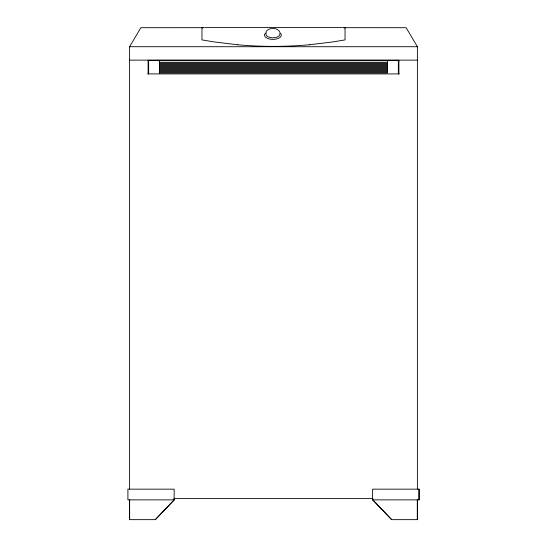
<?xml version="1.0" encoding="UTF-8"?>
<svg xmlns="http://www.w3.org/2000/svg" width="547" height="547" viewBox="0 0 547 547"><rect width="100%" height="100%" fill="white"/><g stroke="black" fill="none" stroke-linecap="round" stroke-linejoin="round"><path stroke-width="0.82" d="M129.612 519.65L129.612 499.862L129.612 519.65L155.3 519.65L174.315 499.862L174.315 498.214M266.129 31.514C268.953 27.275 277.869 27.193 279.859 32.205M129.612 489.004L129.612 46.714L140.852 27.712L203.463 27.671M155.3 519.65L174.144 499.862L174.144 489.155L127.902 489.155L127.902 499.862L174.144 499.862M202.069 27.918L203.347 27.671M309.684 44.738L333.397 41.859L345.034 39.897L345.034 27.671M204.585 27.459L342.415 27.459M343.537 27.671L406.147 27.712L417.388 46.714L417.388 489.004M129.612 46.714L417.388 46.714M129.612 60.136L417.388 60.136M387.467 62.262L159.533 62.262L159.533 62.946M387.467 64.197L159.533 64.197L159.533 64.881M387.467 65.161L159.533 65.161L159.533 65.845M387.467 66.125L159.533 66.125L159.533 66.816M387.467 72.895L159.533 72.895L159.533 73.578M147.704 73.913L399.296 73.913M174.014 498.406L372.986 498.406M372.61 499.862L419.098 499.862L419.098 489.155L372.61 489.155L372.61 499.862L391.652 519.65L417.388 519.65L417.388 499.862M343.653 27.671L344.931 27.918M237.316 44.738L213.603 41.859L201.966 39.897L201.966 27.671M372.856 499.862L391.7 519.65M419.023 489.155L419.023 499.862M417.313 499.862L417.313 519.65M398.893 60.136L398.893 73.913M398.353 73.913L398.353 60.314L148.647 60.314L148.647 73.913M387.467 61.291L387.467 62.946M387.467 66.816L387.467 63.226L159.533 63.226L159.533 63.917M387.467 67.78L387.467 67.096L159.533 67.096L159.533 67.78M387.467 68.744L387.467 68.06L159.533 68.06L159.533 68.744M387.467 69.715L387.467 69.025L159.533 69.025L159.533 69.715M387.467 70.679L387.467 69.995L159.533 69.995L159.533 70.679M387.467 71.65L387.467 70.96L159.533 70.96L159.533 71.65M387.467 72.614L387.467 71.93L159.533 71.93L159.533 72.614M159.533 60.327L159.533 61.011M159.533 61.291L159.533 61.982M148.107 60.136L148.107 73.913M309.684 44.745A206.294 104.935 0 0 1 237.316 44.745M280.023 32.806A8.424 4.287 0 0 1 278.143 38.461A8.424 4.287 0 0 1 266.888 38.099A8.424 4.287 0 0 1 266.416 32.369M279.749 33.599A6.967 3.542 0 0 1 272.912 37.805A6.967 3.542 0 0 1 266.068 33.599"/></g></svg>
